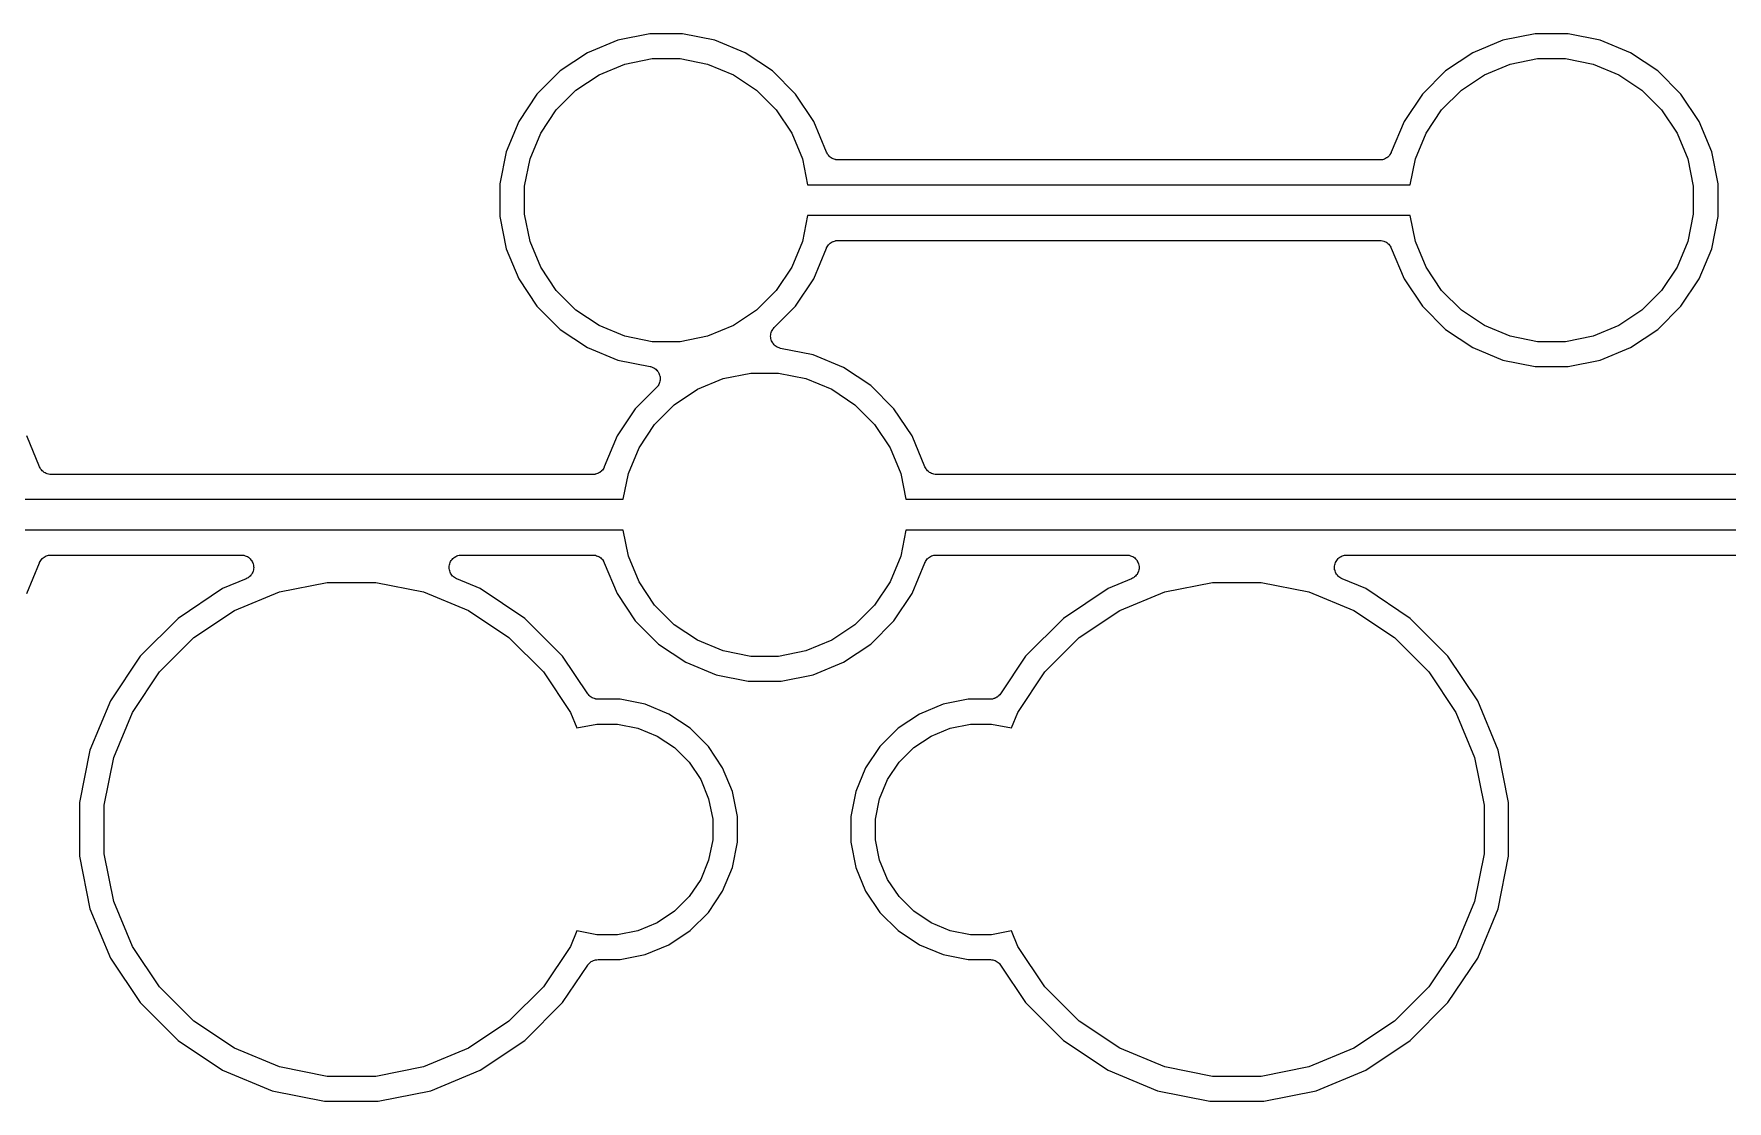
# Model space of a CAD drawing. Extents: x 0.9 to 12.6, y -6.4 to -2.3.
# Drawn here: x 9.649 to 10.187, y -5.899 to -5.56 of the extents above; entities that cross this region are included whole.
import ezdxf

# ---------------------------------------------------------------- set-up
doc = ezdxf.new("R2010")
doc.units = 0
doc.header["$MEASUREMENT"] = 0
doc.layers.add('BLACK', color=7, linetype='CONTINUOUS')

msp = doc.modelspace()

# ---------------------------------------------------------------- linework, layer by layer
at = {"layer": 'BLACK', "linetype": 'CONTINUOUS'}
for p, q in [((9.83458, -5.56166), (9.82495, -5.56564)), ((9.84479, -5.55963), (9.83458, -5.56166)), ((9.85521, -5.55963), (9.84479, -5.55963)), ((9.86542, -5.56166), (9.85521, -5.55963)), ((9.87505, -5.56564), (9.86542, -5.56166)), ((10.1158, -5.56166), (10.1062, -5.56564)), ((10.126, -5.55963), (10.1158, -5.56166)), ((10.1365, -5.55963), (10.126, -5.55963)), ((10.1467, -5.56166), (10.1365, -5.55963)), ((10.1563, -5.56564), (10.1467, -5.56166)), ((9.82495, -5.56564), (9.81629, -5.57143)), ((9.88371, -5.57143), (9.87505, -5.56564)), ((10.1062, -5.56564), (10.0975, -5.57143)), ((10.165, -5.57143), (10.1563, -5.56564)), ((9.81629, -5.57143), (9.80893, -5.57879)), ((9.82868, -5.57262), (9.83687, -5.56923)), ((9.83687, -5.56923), (9.84557, -5.5675)), ((9.84557, -5.5675), (9.85443, -5.5675)), ((9.85443, -5.5675), (9.86313, -5.56923)), ((9.86313, -5.56923), (9.87132, -5.57262)), ((9.89107, -5.57879), (9.88371, -5.57143)), ((10.0975, -5.57143), (10.0902, -5.57879)), ((10.1099, -5.57262), (10.1181, -5.56923)), ((10.1181, -5.56923), (10.1268, -5.5675)), ((10.1268, -5.5675), (10.1357, -5.5675)), ((10.1357, -5.5675), (10.1444, -5.56923)), ((10.1444, -5.56923), (10.1526, -5.57262)), ((10.1723, -5.57879), (10.165, -5.57143)), ((9.81505, -5.58381), (9.82131, -5.57755)), ((9.82131, -5.57755), (9.82868, -5.57262)), ((9.87132, -5.57262), (9.87869, -5.57755)), ((9.87869, -5.57755), (9.88495, -5.58381)), ((10.0963, -5.58381), (10.1026, -5.57755)), ((10.1026, -5.57755), (10.1099, -5.57262)), ((10.1526, -5.57262), (10.1599, -5.57755)), ((10.1599, -5.57755), (10.1662, -5.58381)), ((9.80893, -5.57879), (9.80314, -5.58745)), ((9.89686, -5.58745), (9.89107, -5.57879)), ((10.0902, -5.57879), (10.0844, -5.58745)), ((10.1781, -5.58745), (10.1723, -5.57879)), ((9.80314, -5.58745), (9.79916, -5.59708)), ((9.81012, -5.59118), (9.81505, -5.58381)), ((9.88495, -5.58381), (9.88988, -5.59118)), ((9.90092, -5.59727), (9.89686, -5.58745)), ((10.0844, -5.58745), (10.0803, -5.59727)), ((10.0914, -5.59118), (10.0963, -5.58381)), ((10.1662, -5.58381), (10.1711, -5.59118)), ((10.1821, -5.59708), (10.1781, -5.58745)), ((9.80673, -5.59937), (9.81012, -5.59118)), ((9.88988, -5.59118), (9.89327, -5.59937)), ((10.088, -5.59937), (10.0914, -5.59118)), ((10.1711, -5.59118), (10.1745, -5.59937)), ((9.79916, -5.59708), (9.79713, -5.60729)), ((9.9011, -5.5976), (9.90092, -5.59727)), ((9.90127, -5.59792), (9.9011, -5.5976)), ((9.90128, -5.59794), (9.90127, -5.59792)), ((9.90129, -5.59795), (9.90128, -5.59794)), ((9.90152, -5.59824), (9.90129, -5.59795)), ((9.90175, -5.59852), (9.90152, -5.59824)), ((9.90176, -5.59853), (9.90175, -5.59852)), ((9.90177, -5.59855), (9.90176, -5.59853)), ((9.90206, -5.59878), (9.90177, -5.59855)), ((9.90234, -5.59902), (9.90206, -5.59878)), ((9.90235, -5.59902), (9.90234, -5.59902)), ((9.90237, -5.59904), (9.90235, -5.59902)), ((9.90269, -5.59921), (9.90237, -5.59904)), ((9.90301, -5.59939), (9.90269, -5.59921)), ((10.0785, -5.59923), (10.0782, -5.59941)), ((10.0788, -5.59907), (10.0785, -5.59923)), ((10.0789, -5.59905), (10.0788, -5.59907)), ((10.0792, -5.59882), (10.0789, -5.59905)), ((10.0789, -5.59905), (10.0789, -5.59905)), ((10.0794, -5.59859), (10.0792, -5.59882)), ((10.0795, -5.59856), (10.0794, -5.59857)), ((10.0794, -5.59857), (10.0794, -5.59859)), ((10.0797, -5.59828), (10.0795, -5.59856)), ((10.0799, -5.598), (10.0797, -5.59828)), ((10.08, -5.59797), (10.0799, -5.59798)), ((10.0799, -5.59798), (10.0799, -5.598)), ((10.0801, -5.59765), (10.08, -5.59797)), ((10.0803, -5.59732), (10.0801, -5.59765)), ((10.0803, -5.59727), (10.0803, -5.59729)), ((10.0803, -5.59729), (10.0803, -5.59729)), ((10.0803, -5.59729), (10.0803, -5.59729)), ((10.0803, -5.59729), (10.0803, -5.59732)), ((10.1841, -5.60729), (10.1821, -5.59708)), ((9.805, -5.60807), (9.80673, -5.59937)), ((9.89327, -5.59937), (9.8949, -5.60758)), ((9.90303, -5.59939), (9.90301, -5.59939)), ((9.90304, -5.5994), (9.90303, -5.59939)), ((9.90339, -5.59951), (9.90304, -5.5994)), ((9.90374, -5.59962), (9.90339, -5.59951)), ((9.90376, -5.59962), (9.90374, -5.59962)), ((9.90378, -5.59963), (9.90376, -5.59962)), ((9.90414, -5.59966), (9.90378, -5.59963)), ((9.90451, -5.5997), (9.90414, -5.59966)), ((9.90454, -5.5997), (9.90451, -5.5997)), ((9.90456, -5.5997), (9.90454, -5.5997)), ((9.90454, -5.5997), (9.90454, -5.5997)), ((9.90454, -5.5997), (9.90454, -5.5997)), ((10.0767, -5.5997), (9.90456, -5.5997)), ((10.0771, -5.59967), (10.0767, -5.5997)), ((10.0774, -5.59964), (10.0771, -5.59967)), ((10.0775, -5.59963), (10.0774, -5.59963)), ((10.0774, -5.59963), (10.0774, -5.59964)), ((10.0778, -5.59952), (10.0775, -5.59963)), ((10.0782, -5.59942), (10.0778, -5.59952)), ((10.0782, -5.59941), (10.0782, -5.59941)), ((10.0782, -5.59941), (10.0782, -5.59942)), ((10.0863, -5.60758), (10.088, -5.59937)), ((10.1745, -5.59937), (10.1762, -5.60807)), ((9.79713, -5.60729), (9.79713, -5.61771)), ((9.805, -5.61693), (9.805, -5.60807)), ((9.8949, -5.60758), (10.0863, -5.60758)), ((10.1762, -5.60807), (10.1762, -5.61693)), ((10.1841, -5.61771), (10.1841, -5.60729)), ((9.79713, -5.61771), (9.79916, -5.62792)), ((9.80673, -5.62563), (9.805, -5.61693)), ((9.8949, -5.61742), (9.89327, -5.62563)), ((10.0863, -5.61742), (9.8949, -5.61742)), ((10.088, -5.62563), (10.0863, -5.61742)), ((10.1762, -5.61693), (10.1745, -5.62563)), ((10.1821, -5.62792), (10.1841, -5.61771)), ((9.81012, -5.63382), (9.80673, -5.62563)), ((9.89327, -5.62563), (9.88988, -5.63382)), ((9.90181, -5.62641), (9.9021, -5.62618)), ((9.9021, -5.62618), (9.90238, -5.62595)), ((9.90238, -5.62595), (9.9024, -5.62594)), ((9.9024, -5.62594), (9.90241, -5.62593)), ((9.90241, -5.62593), (9.90274, -5.62576)), ((9.90274, -5.62576), (9.90306, -5.62559)), ((9.90306, -5.62559), (9.90308, -5.62559)), ((9.90308, -5.62559), (9.90309, -5.62558)), ((9.90309, -5.62558), (9.90344, -5.62548)), ((9.90344, -5.62548), (9.9038, -5.62537)), ((9.9038, -5.62537), (9.90381, -5.62537)), ((9.90381, -5.62537), (9.90383, -5.62536)), ((9.90383, -5.62536), (9.90419, -5.62533)), ((9.90419, -5.62533), (9.90456, -5.6253)), ((9.90456, -5.6253), (10.0767, -5.6253)), ((10.0767, -5.6253), (10.0767, -5.6253)), ((10.0767, -5.6253), (10.0767, -5.6253)), ((10.0767, -5.6253), (10.0767, -5.6253)), ((10.0767, -5.6253), (10.0767, -5.6253)), ((10.0767, -5.6253), (10.0771, -5.62534)), ((10.0771, -5.62534), (10.0775, -5.62537)), ((10.0775, -5.62537), (10.0775, -5.62538)), ((10.0775, -5.62538), (10.0775, -5.62538)), ((10.0775, -5.62538), (10.0779, -5.62549)), ((10.0779, -5.62549), (10.0782, -5.6256)), ((10.0782, -5.6256), (10.0782, -5.62561)), ((10.0782, -5.62561), (10.0782, -5.62561)), ((10.0782, -5.62561), (10.0786, -5.62579)), ((10.0786, -5.62579), (10.0789, -5.62596)), ((10.0789, -5.62596), (10.0789, -5.62598)), ((10.0789, -5.62598), (10.0789, -5.62598)), ((10.0789, -5.62598), (10.0792, -5.62622)), ((10.0792, -5.62622), (10.0795, -5.62645)), ((10.0914, -5.63382), (10.088, -5.62563)), ((10.1745, -5.62563), (10.1711, -5.63382)), ((9.79916, -5.62792), (9.80314, -5.63755)), ((9.89686, -5.63755), (9.90092, -5.62773)), ((9.90092, -5.62773), (9.90093, -5.62771)), ((9.90093, -5.62771), (9.90095, -5.62768)), ((9.90093, -5.62771), (9.90093, -5.62771)), ((9.90093, -5.62771), (9.90093, -5.62771)), ((9.90095, -5.62768), (9.90112, -5.62735)), ((9.90112, -5.62735), (9.9013, -5.62703)), ((9.9013, -5.62703), (9.90131, -5.62702)), ((9.90131, -5.62702), (9.90132, -5.627)), ((9.90132, -5.627), (9.90156, -5.62672)), ((9.90156, -5.62672), (9.90179, -5.62644)), ((9.90179, -5.62644), (9.9018, -5.62643)), ((9.9018, -5.62643), (9.90181, -5.62641)), ((10.0795, -5.62645), (10.0795, -5.62647)), ((10.0795, -5.62647), (10.0795, -5.62648)), ((10.0795, -5.62648), (10.0797, -5.62676)), ((10.0797, -5.62676), (10.08, -5.62705)), ((10.08, -5.62705), (10.08, -5.62706)), ((10.08, -5.62706), (10.08, -5.62708)), ((10.08, -5.62708), (10.0802, -5.6274)), ((10.0802, -5.6274), (10.0803, -5.62773)), ((10.0803, -5.62773), (10.0844, -5.63755)), ((10.1781, -5.63755), (10.1821, -5.62792)), ((9.81505, -5.64119), (9.81012, -5.63382)), ((9.88988, -5.63382), (9.88495, -5.64119)), ((10.0963, -5.64119), (10.0914, -5.63382)), ((10.1711, -5.63382), (10.1662, -5.64119)), ((9.80314, -5.63755), (9.80893, -5.64621)), ((9.82131, -5.64745), (9.81505, -5.64119)), ((9.88495, -5.64119), (9.87869, -5.64745)), ((9.89107, -5.64621), (9.89686, -5.63755)), ((10.0844, -5.63755), (10.0902, -5.64621)), ((10.1026, -5.64745), (10.0963, -5.64119)), ((10.1662, -5.64119), (10.1599, -5.64745)), ((10.1723, -5.64621), (10.1781, -5.63755)), ((9.80893, -5.64621), (9.81629, -5.65357)), ((9.82868, -5.65238), (9.82131, -5.64745)), ((9.87869, -5.64745), (9.87132, -5.65238)), ((9.88432, -5.65296), (9.89107, -5.64621)), ((10.0902, -5.64621), (10.0975, -5.65357)), ((10.1099, -5.65238), (10.1026, -5.64745)), ((10.1599, -5.64745), (10.1526, -5.65238)), ((10.165, -5.65357), (10.1723, -5.64621)), ((9.83687, -5.65577), (9.82868, -5.65238)), ((9.87132, -5.65238), (9.86313, -5.65577)), ((9.88408, -5.65325), (9.88432, -5.65296)), ((10.1181, -5.65577), (10.1099, -5.65238)), ((10.1526, -5.65238), (10.1444, -5.65577)), ((9.81629, -5.65357), (9.82495, -5.65936)), ((9.84557, -5.6575), (9.83687, -5.65577)), ((9.85443, -5.6575), (9.84557, -5.6575)), ((9.86313, -5.65577), (9.85443, -5.6575)), ((9.88317, -5.65571), (9.88321, -5.65533)), ((9.88317, -5.65572), (9.88317, -5.65571)), ((9.88317, -5.65573), (9.88317, -5.65572)), ((9.8832, -5.6561), (9.88317, -5.65573)), ((9.88323, -5.65647), (9.8832, -5.6561)), ((9.88321, -5.65533), (9.88324, -5.65496)), ((9.88324, -5.65648), (9.88323, -5.65647)), ((9.88324, -5.65496), (9.88325, -5.65495)), ((9.88324, -5.65649), (9.88324, -5.65648)), ((9.88335, -5.65685), (9.88324, -5.65649)), ((9.88325, -5.65495), (9.88336, -5.65458)), ((9.88325, -5.65495), (9.88325, -5.65495)), ((9.88345, -5.65721), (9.88335, -5.65685)), ((9.88336, -5.65458), (9.88347, -5.65423)), ((9.88346, -5.65722), (9.88345, -5.65721)), ((9.88346, -5.65723), (9.88346, -5.65722)), ((9.88363, -5.65756), (9.88346, -5.65723)), ((9.88347, -5.65421), (9.88365, -5.65388)), ((9.88347, -5.65422), (9.88347, -5.65421)), ((9.88347, -5.65423), (9.88347, -5.65422)), ((9.88381, -5.65789), (9.88363, -5.65756)), ((9.88365, -5.65388), (9.88383, -5.65355)), ((9.88381, -5.6579), (9.88381, -5.65789)), ((9.88382, -5.65791), (9.88381, -5.6579)), ((9.88406, -5.6582), (9.88382, -5.65791)), ((9.88383, -5.65355), (9.88384, -5.65354)), ((9.88384, -5.65354), (9.88408, -5.65325)), ((9.88384, -5.65354), (9.88384, -5.65354)), ((9.88429, -5.65849), (9.88406, -5.6582)), ((9.88429, -5.6585), (9.88429, -5.65849)), ((10.0975, -5.65357), (10.1062, -5.65936)), ((10.1268, -5.6575), (10.1181, -5.65577)), ((10.1357, -5.6575), (10.1268, -5.6575)), ((10.1444, -5.65577), (10.1357, -5.6575)), ((10.1563, -5.65936), (10.165, -5.65357)), ((9.82495, -5.65936), (9.83458, -5.66334)), ((9.83458, -5.66334), (9.84492, -5.6654)), ((9.8843, -5.6585), (9.88429, -5.6585)), ((9.88459, -5.65875), (9.8843, -5.6585)), ((9.88488, -5.65899), (9.88459, -5.65875)), ((9.88489, -5.659), (9.88488, -5.65899)), ((9.88488, -5.65899), (9.88488, -5.65899)), ((9.88522, -5.65918), (9.88489, -5.659)), ((9.88555, -5.65936), (9.88522, -5.65918)), ((9.88556, -5.65936), (9.88555, -5.65936)), ((9.88592, -5.65948), (9.88556, -5.65936)), ((9.88556, -5.65936), (9.88556, -5.65936)), ((9.88628, -5.65959), (9.88592, -5.65948)), ((9.8863, -5.65959), (9.88628, -5.65959)), ((9.88633, -5.6596), (9.8863, -5.65959)), ((9.8863, -5.65959), (9.8863, -5.65959)), ((9.8863, -5.65959), (9.8863, -5.65959)), ((9.89667, -5.66166), (9.88633, -5.6596)), ((9.9063, -5.66564), (9.89667, -5.66166)), ((10.1062, -5.65936), (10.1158, -5.66334)), ((10.1158, -5.66334), (10.126, -5.66537)), ((10.1365, -5.66537), (10.1467, -5.66334)), ((10.1467, -5.66334), (10.1563, -5.65936)), ((9.84492, -5.6654), (9.84495, -5.66541)), ((9.84495, -5.66541), (9.84495, -5.66541)), ((9.84495, -5.66541), (9.84495, -5.66541)), ((9.84495, -5.66541), (9.84497, -5.66541)), ((9.84497, -5.66541), (9.84533, -5.66552)), ((9.84533, -5.66552), (9.84569, -5.66564)), ((9.84569, -5.66564), (9.84569, -5.66564)), ((9.84569, -5.66564), (9.8457, -5.66564)), ((9.8457, -5.66564), (9.84603, -5.66582)), ((9.84603, -5.66582), (9.84636, -5.666)), ((9.84636, -5.666), (9.84637, -5.66601)), ((9.84637, -5.66601), (9.84637, -5.66601)), ((9.84637, -5.66601), (9.84666, -5.66625)), ((9.84666, -5.66625), (9.84695, -5.6665)), ((9.84695, -5.6665), (9.84696, -5.6665)), ((9.84696, -5.6665), (9.84696, -5.66651)), ((9.84696, -5.66651), (9.84719, -5.6668)), ((9.84719, -5.6668), (9.84743, -5.66709)), ((9.84743, -5.66709), (9.84744, -5.6671)), ((9.84744, -5.6671), (9.84744, -5.66711)), ((9.84744, -5.66711), (9.84762, -5.66744)), ((9.84762, -5.66744), (9.84779, -5.66777)), ((9.84779, -5.66777), (9.84779, -5.66778)), ((9.84779, -5.66778), (9.8478, -5.66779)), ((9.8478, -5.66779), (9.8479, -5.66815)), ((9.8479, -5.66815), (9.84801, -5.66851)), ((9.84801, -5.66851), (9.84801, -5.66852)), ((9.84801, -5.66852), (9.84802, -5.66853)), ((9.84802, -5.66853), (9.84805, -5.6689)), ((9.84805, -5.6689), (9.84808, -5.66927)), ((9.85993, -5.67262), (9.86812, -5.66923)), ((9.86812, -5.66923), (9.87682, -5.6675)), ((9.87682, -5.6675), (9.88568, -5.6675)), ((9.88568, -5.6675), (9.89438, -5.66923)), ((9.89438, -5.66923), (9.90257, -5.67262)), ((9.91496, -5.67143), (9.9063, -5.66564)), ((10.126, -5.66537), (10.1365, -5.66537)), ((9.84693, -5.67204), (9.84018, -5.67879)), ((9.84717, -5.67175), (9.84693, -5.67204)), ((9.84741, -5.67146), (9.84717, -5.67175)), ((9.84742, -5.67145), (9.84741, -5.67146)), ((9.84741, -5.67146), (9.84741, -5.67146)), ((9.8476, -5.67112), (9.84742, -5.67145)), ((9.84778, -5.67079), (9.8476, -5.67112)), ((9.84789, -5.67042), (9.84778, -5.67077)), ((9.84778, -5.67077), (9.84778, -5.67078)), ((9.84778, -5.67078), (9.84778, -5.67079)), ((9.848, -5.67005), (9.84789, -5.67042)), ((9.84801, -5.67004), (9.848, -5.67005)), ((9.848, -5.67005), (9.848, -5.67005)), ((9.84804, -5.66967), (9.84801, -5.67004)), ((9.84808, -5.66929), (9.84804, -5.66967)), ((9.84808, -5.66927), (9.84808, -5.66928)), ((9.84808, -5.66928), (9.84808, -5.66929)), ((9.85256, -5.67755), (9.85993, -5.67262)), ((9.90257, -5.67262), (9.90994, -5.67755)), ((9.92232, -5.67879), (9.91496, -5.67143)), ((9.84018, -5.67879), (9.83439, -5.68745)), ((9.8463, -5.68381), (9.85256, -5.67755)), ((9.90994, -5.67755), (9.9162, -5.68381)), ((9.92811, -5.68745), (9.92232, -5.67879)), ((9.84137, -5.69118), (9.8463, -5.68381)), ((9.9162, -5.68381), (9.92113, -5.69118)), ((9.65092, -5.69727), (9.64686, -5.68745)), ((9.83439, -5.68745), (9.83033, -5.69727)), ((9.93217, -5.69727), (9.92811, -5.68745)), ((9.83798, -5.69937), (9.84137, -5.69118)), ((9.92113, -5.69118), (9.92452, -5.69937)), ((9.6511, -5.6976), (9.65092, -5.69727)), ((9.65127, -5.69792), (9.6511, -5.6976)), ((9.65128, -5.69794), (9.65127, -5.69792)), ((9.65129, -5.69795), (9.65128, -5.69794)), ((9.65152, -5.69824), (9.65129, -5.69795)), ((9.65175, -5.69852), (9.65152, -5.69824)), ((9.65176, -5.69853), (9.65175, -5.69852)), ((9.65177, -5.69855), (9.65176, -5.69853)), ((9.65206, -5.69878), (9.65177, -5.69855)), ((9.65234, -5.69902), (9.65206, -5.69878)), ((9.65235, -5.69902), (9.65234, -5.69902)), ((9.65237, -5.69904), (9.65235, -5.69902)), ((9.65269, -5.69921), (9.65237, -5.69904)), ((9.65301, -5.69939), (9.65269, -5.69921)), ((9.65303, -5.69939), (9.65301, -5.69939)), ((9.65304, -5.6994), (9.65303, -5.69939)), ((9.65339, -5.69951), (9.65304, -5.6994)), ((9.65374, -5.69962), (9.65339, -5.69951)), ((9.65376, -5.69962), (9.65374, -5.69962)), ((9.65378, -5.69963), (9.65376, -5.69962)), ((9.65414, -5.69966), (9.65378, -5.69963)), ((9.65451, -5.6997), (9.65414, -5.69966)), ((9.65454, -5.6997), (9.65451, -5.6997)), ((9.65456, -5.6997), (9.65454, -5.6997)), ((9.65454, -5.6997), (9.65454, -5.6997)), ((9.65454, -5.6997), (9.65454, -5.6997)), ((9.82669, -5.6997), (9.65456, -5.6997)), ((9.82706, -5.69967), (9.82669, -5.6997)), ((9.82742, -5.69964), (9.82706, -5.69967)), ((9.82744, -5.69963), (9.82742, -5.69964)), ((9.82745, -5.69963), (9.82744, -5.69963)), ((9.82781, -5.69952), (9.82745, -5.69963)), ((9.82816, -5.69942), (9.82781, -5.69952)), ((9.82817, -5.69941), (9.82816, -5.69942)), ((9.82819, -5.69941), (9.82817, -5.69941)), ((9.82851, -5.69923), (9.82819, -5.69941)), ((9.82884, -5.69907), (9.82851, -5.69923)), ((9.82885, -5.69905), (9.82884, -5.69907)), ((9.82887, -5.69905), (9.82885, -5.69905)), ((9.82915, -5.69882), (9.82887, -5.69905)), ((9.82944, -5.69859), (9.82915, -5.69882)), ((9.82945, -5.69857), (9.82944, -5.69859)), ((9.82946, -5.69856), (9.82945, -5.69857)), ((9.8297, -5.69828), (9.82946, -5.69856)), ((9.82993, -5.698), (9.8297, -5.69828)), ((9.82994, -5.69798), (9.82993, -5.698)), ((9.82995, -5.69797), (9.82994, -5.69798)), ((9.83013, -5.69765), (9.82995, -5.69797)), ((9.8303, -5.69732), (9.83013, -5.69765)), ((9.83032, -5.69729), (9.8303, -5.69732)), ((9.83033, -5.69727), (9.83032, -5.69729)), ((9.83032, -5.69729), (9.83032, -5.69729)), ((9.83032, -5.69729), (9.83032, -5.69729)), ((9.83635, -5.70758), (9.83798, -5.69937)), ((9.92452, -5.69937), (9.92615, -5.70758)), ((9.93235, -5.6976), (9.93217, -5.69727)), ((9.93252, -5.69792), (9.93235, -5.6976)), ((9.93253, -5.69794), (9.93252, -5.69792)), ((9.93254, -5.69795), (9.93253, -5.69794)), ((9.93277, -5.69824), (9.93254, -5.69795)), ((9.933, -5.69852), (9.93277, -5.69824)), ((9.93301, -5.69853), (9.933, -5.69852)), ((9.93302, -5.69855), (9.93301, -5.69853)), ((9.93331, -5.69878), (9.93302, -5.69855)), ((9.93359, -5.69902), (9.93331, -5.69878)), ((9.9336, -5.69902), (9.93359, -5.69902)), ((9.93362, -5.69904), (9.9336, -5.69902)), ((9.93394, -5.69921), (9.93362, -5.69904)), ((9.93426, -5.69939), (9.93394, -5.69921)), ((9.93428, -5.69939), (9.93426, -5.69939)), ((9.93429, -5.6994), (9.93428, -5.69939)), ((9.93464, -5.69951), (9.93429, -5.6994)), ((9.93499, -5.69962), (9.93464, -5.69951)), ((9.93501, -5.69962), (9.93499, -5.69962)), ((9.93503, -5.69963), (9.93501, -5.69962)), ((9.93539, -5.69966), (9.93503, -5.69963)), ((9.93576, -5.6997), (9.93539, -5.69966)), ((9.93579, -5.6997), (9.93576, -5.6997)), ((9.93581, -5.6997), (9.93579, -5.6997)), ((9.93579, -5.6997), (9.93579, -5.6997)), ((9.93579, -5.6997), (9.93579, -5.6997)), ((10.2954, -5.6997), (9.93581, -5.6997)), ((9.6449, -5.70758), (9.83635, -5.70758)), ((9.92615, -5.70758), (10.3051, -5.70758)), ((9.83635, -5.71742), (9.6449, -5.71742)), ((9.83798, -5.72563), (9.83635, -5.71742)), ((9.92615, -5.71742), (9.92452, -5.72563)), ((10.3051, -5.71742), (9.92615, -5.71742)), ((9.64686, -5.73755), (9.65092, -5.72773)), ((9.65092, -5.72773), (9.65093, -5.72771)), ((9.65093, -5.72771), (9.65095, -5.72768)), ((9.65093, -5.72771), (9.65093, -5.72771)), ((9.65093, -5.72771), (9.65093, -5.72771)), ((9.65095, -5.72768), (9.65112, -5.72735)), ((9.65112, -5.72735), (9.6513, -5.72703)), ((9.6513, -5.72703), (9.65131, -5.72702)), ((9.65131, -5.72702), (9.65132, -5.727)), ((9.65132, -5.727), (9.65156, -5.72672)), ((9.65156, -5.72672), (9.65179, -5.72644)), ((9.65179, -5.72644), (9.6518, -5.72643)), ((9.6518, -5.72643), (9.65181, -5.72641)), ((9.65181, -5.72641), (9.6521, -5.72618)), ((9.6521, -5.72618), (9.65238, -5.72595)), ((9.65238, -5.72595), (9.6524, -5.72595)), ((9.6524, -5.72595), (9.65241, -5.72593)), ((9.65241, -5.72593), (9.65274, -5.72576)), ((9.65274, -5.72576), (9.65306, -5.72559)), ((9.65306, -5.72559), (9.65308, -5.72559)), ((9.65308, -5.72559), (9.65309, -5.72558)), ((9.65309, -5.72558), (9.65344, -5.72548)), ((9.65344, -5.72548), (9.6538, -5.72537)), ((9.6538, -5.72537), (9.65381, -5.72537)), ((9.65381, -5.72537), (9.65383, -5.72536)), ((9.65383, -5.72536), (9.65419, -5.72533)), ((9.65419, -5.72533), (9.65456, -5.7253)), ((9.65456, -5.7253), (9.71503, -5.7253)), ((9.71503, -5.7253), (9.71508, -5.7253)), ((9.71508, -5.7253), (9.71508, -5.7253)), ((9.71508, -5.7253), (9.71508, -5.7253)), ((9.71508, -5.7253), (9.71509, -5.7253)), ((9.71509, -5.7253), (9.71546, -5.72534)), ((9.71546, -5.72534), (9.71584, -5.72538)), ((9.71584, -5.72538), (9.71585, -5.72538)), ((9.71585, -5.72538), (9.71585, -5.72538)), ((9.71585, -5.72538), (9.71622, -5.7255)), ((9.71622, -5.7255), (9.71658, -5.72561)), ((9.71658, -5.72561), (9.71658, -5.72561)), ((9.71658, -5.72561), (9.71658, -5.72561)), ((9.71658, -5.72561), (9.71693, -5.7258)), ((9.71693, -5.7258), (9.71725, -5.72598)), ((9.71725, -5.72598), (9.71725, -5.72598)), ((9.71725, -5.72598), (9.71726, -5.72598)), ((9.71726, -5.72598), (9.71755, -5.72623)), ((9.71755, -5.72623), (9.71784, -5.72647)), ((9.71784, -5.72647), (9.71784, -5.72648)), ((9.71784, -5.72648), (9.71784, -5.72648)), ((9.71784, -5.72648), (9.71808, -5.72677)), ((9.71808, -5.72677), (9.71832, -5.72707)), ((9.71832, -5.72707), (9.71832, -5.72707)), ((9.71832, -5.72707), (9.71833, -5.72708)), ((9.71833, -5.72708), (9.7185, -5.7274)), ((9.7185, -5.7274), (9.71868, -5.72775)), ((9.71868, -5.72775), (9.71868, -5.72775)), ((9.71868, -5.72775), (9.71868, -5.72776)), ((9.71868, -5.72776), (9.71879, -5.72812)), ((9.71879, -5.72812), (9.7189, -5.72849)), ((9.78111, -5.72843), (9.78123, -5.72807)), ((9.78123, -5.72807), (9.78134, -5.72771)), ((9.78134, -5.7277), (9.78152, -5.72736)), ((9.78134, -5.72771), (9.78134, -5.7277)), ((9.78134, -5.7277), (9.78134, -5.7277)), ((9.78152, -5.72736), (9.7817, -5.72703)), ((9.7817, -5.72703), (9.78171, -5.72703)), ((9.78171, -5.72703), (9.78195, -5.72673)), ((9.78171, -5.72703), (9.78171, -5.72703)), ((9.78195, -5.72673), (9.78219, -5.72644)), ((9.78219, -5.72644), (9.7822, -5.72644)), ((9.7822, -5.72643), (9.78249, -5.72619)), ((9.7822, -5.72644), (9.7822, -5.72643)), ((9.78249, -5.72619), (9.78279, -5.72595)), ((9.78279, -5.72595), (9.78279, -5.72595)), ((9.78279, -5.72595), (9.7828, -5.72595)), ((9.7828, -5.72595), (9.78312, -5.72578)), ((9.78312, -5.72578), (9.78347, -5.72559)), ((9.78347, -5.72559), (9.78383, -5.72548)), ((9.78347, -5.72559), (9.78347, -5.72559)), ((9.78347, -5.72559), (9.78347, -5.72559)), ((9.78383, -5.72548), (9.7842, -5.72537)), ((9.7842, -5.72537), (9.78421, -5.72537)), ((9.78421, -5.72537), (9.78458, -5.72533)), ((9.78421, -5.72537), (9.78421, -5.72537)), ((9.78458, -5.72533), (9.78497, -5.7253)), ((9.78497, -5.7253), (9.82669, -5.7253)), ((9.82669, -5.7253), (9.82671, -5.7253)), ((9.82671, -5.7253), (9.82671, -5.7253)), ((9.82671, -5.7253), (9.82671, -5.7253)), ((9.82671, -5.7253), (9.82674, -5.7253)), ((9.82674, -5.7253), (9.82711, -5.72534)), ((9.82711, -5.72534), (9.82747, -5.72537)), ((9.82747, -5.72537), (9.82749, -5.72538)), ((9.82749, -5.72538), (9.82751, -5.72538)), ((9.82751, -5.72538), (9.82786, -5.72549)), ((9.82786, -5.72549), (9.82821, -5.7256)), ((9.82821, -5.7256), (9.82822, -5.72561)), ((9.82822, -5.72561), (9.82824, -5.72561)), ((9.82824, -5.72561), (9.82856, -5.72579)), ((9.82856, -5.72579), (9.82888, -5.72596)), ((9.82888, -5.72596), (9.8289, -5.72598)), ((9.8289, -5.72598), (9.82891, -5.72598)), ((9.82891, -5.72598), (9.82919, -5.72622)), ((9.82919, -5.72622), (9.82948, -5.72645)), ((9.82948, -5.72645), (9.82949, -5.72647)), ((9.82949, -5.72647), (9.8295, -5.72648)), ((9.8295, -5.72648), (9.82973, -5.72676)), ((9.82973, -5.72676), (9.82996, -5.72705)), ((9.82996, -5.72705), (9.82997, -5.72706)), ((9.82997, -5.72706), (9.82998, -5.72708)), ((9.82998, -5.72708), (9.83015, -5.7274)), ((9.83015, -5.7274), (9.83033, -5.72773)), ((9.83033, -5.72773), (9.83439, -5.73755)), ((9.84137, -5.73382), (9.83798, -5.72563)), ((9.92452, -5.72563), (9.92113, -5.73382)), ((9.92811, -5.73755), (9.93217, -5.72773)), ((9.93217, -5.72773), (9.93218, -5.72771)), ((9.93218, -5.72771), (9.9322, -5.72768)), ((9.93218, -5.72771), (9.93218, -5.72771)), ((9.93218, -5.72771), (9.93218, -5.72771)), ((9.9322, -5.72768), (9.93237, -5.72735)), ((9.93237, -5.72735), (9.93255, -5.72703)), ((9.93255, -5.72703), (9.93256, -5.72702)), ((9.93256, -5.72702), (9.93257, -5.727)), ((9.93257, -5.727), (9.93281, -5.72672)), ((9.93281, -5.72672), (9.93304, -5.72644)), ((9.93304, -5.72644), (9.93305, -5.72643)), ((9.93305, -5.72643), (9.93306, -5.72641)), ((9.93306, -5.72641), (9.93335, -5.72618)), ((9.93335, -5.72618), (9.93363, -5.72595)), ((9.93363, -5.72595), (9.93365, -5.72595)), ((9.93365, -5.72595), (9.93366, -5.72593)), ((9.93366, -5.72593), (9.93399, -5.72576)), ((9.93399, -5.72576), (9.93431, -5.72559)), ((9.93431, -5.72559), (9.93433, -5.72559)), ((9.93433, -5.72559), (9.93434, -5.72558)), ((9.93434, -5.72558), (9.93469, -5.72548)), ((9.93469, -5.72548), (9.93505, -5.72537)), ((9.93505, -5.72537), (9.93506, -5.72537)), ((9.93506, -5.72537), (9.93508, -5.72536)), ((9.93508, -5.72536), (9.93544, -5.72533)), ((9.93544, -5.72533), (9.93581, -5.7253)), ((9.93581, -5.7253), (9.99628, -5.7253)), ((9.99628, -5.7253), (9.99633, -5.7253)), ((9.99633, -5.7253), (9.99633, -5.7253)), ((9.99633, -5.7253), (9.99633, -5.7253)), ((9.99633, -5.7253), (9.99634, -5.7253)), ((9.99634, -5.7253), (9.99671, -5.72534)), ((9.99671, -5.72534), (9.99709, -5.72538)), ((9.99709, -5.72538), (9.9971, -5.72538)), ((9.9971, -5.72538), (9.9971, -5.72538)), ((9.9971, -5.72538), (9.99747, -5.7255)), ((9.99747, -5.7255), (9.99783, -5.72561)), ((9.99783, -5.72561), (9.99783, -5.72561)), ((9.99783, -5.72561), (9.99783, -5.72561)), ((9.99783, -5.72561), (9.99818, -5.7258)), ((9.99818, -5.7258), (9.9985, -5.72598)), ((9.9985, -5.72598), (9.9985, -5.72598)), ((9.9985, -5.72598), (9.99851, -5.72598)), ((9.99851, -5.72598), (9.9988, -5.72623)), ((9.9988, -5.72623), (9.99909, -5.72647)), ((9.99909, -5.72647), (9.99909, -5.72648)), ((9.99909, -5.72648), (9.99909, -5.72648)), ((9.99909, -5.72648), (9.99933, -5.72677)), ((9.99933, -5.72677), (9.99957, -5.72707)), ((9.99957, -5.72707), (9.99957, -5.72707)), ((9.99957, -5.72707), (9.99958, -5.72708)), ((9.99958, -5.72708), (9.99975, -5.7274)), ((9.99975, -5.7274), (9.99993, -5.72775)), ((9.99993, -5.72775), (9.99993, -5.72775)), ((9.99993, -5.72775), (9.99993, -5.72776)), ((9.99993, -5.72776), (10, -5.72812)), ((10, -5.72812), (10.0001, -5.72849)), ((10.0624, -5.72843), (10.0625, -5.72807)), ((10.0625, -5.72807), (10.0626, -5.72771)), ((10.0626, -5.7277), (10.0628, -5.72736)), ((10.0626, -5.72771), (10.0626, -5.7277)), ((10.0626, -5.7277), (10.0626, -5.7277)), ((10.0628, -5.72736), (10.063, -5.72703)), ((10.063, -5.72703), (10.0632, -5.72673)), ((10.063, -5.72703), (10.063, -5.72703)), ((10.063, -5.72703), (10.063, -5.72703)), ((10.0632, -5.72673), (10.0634, -5.72644)), ((10.0634, -5.72643), (10.0637, -5.72619)), ((10.0634, -5.72644), (10.0634, -5.72643)), ((10.0634, -5.72644), (10.0634, -5.72644)), ((10.0637, -5.72619), (10.064, -5.72595)), ((10.064, -5.72595), (10.0644, -5.72578)), ((10.064, -5.72595), (10.064, -5.72595)), ((10.064, -5.72595), (10.064, -5.72595)), ((10.0644, -5.72578), (10.0647, -5.72559)), ((10.0647, -5.72559), (10.0651, -5.72548)), ((10.0647, -5.72559), (10.0647, -5.72559)), ((10.0647, -5.72559), (10.0647, -5.72559)), ((10.0651, -5.72548), (10.0655, -5.72537)), ((10.0655, -5.72537), (10.0658, -5.72533)), ((10.0655, -5.72537), (10.0655, -5.72537)), ((10.0655, -5.72537), (10.0655, -5.72537)), ((10.0658, -5.72533), (10.0662, -5.7253)), ((10.0662, -5.7253), (10.2954, -5.7253)), ((9.71653, -5.73287), (9.70909, -5.73596)), ((9.71654, -5.73287), (9.71653, -5.73287)), ((9.71653, -5.73287), (9.71653, -5.73287)), ((9.71687, -5.73269), (9.71654, -5.73287)), ((9.71721, -5.73251), (9.71687, -5.73269)), ((9.71722, -5.73251), (9.71721, -5.73251)), ((9.71721, -5.73251), (9.71721, -5.73251)), ((9.71752, -5.73226), (9.71722, -5.73251)), ((9.71781, -5.73203), (9.71752, -5.73226)), ((9.71806, -5.73172), (9.71781, -5.73202)), ((9.71781, -5.73202), (9.71781, -5.73202)), ((9.71781, -5.73202), (9.71781, -5.73203)), ((9.7183, -5.73143), (9.71806, -5.73172)), ((9.71847, -5.7311), (9.7183, -5.73143)), ((9.7183, -5.73143), (9.7183, -5.73143)), ((9.7183, -5.73143), (9.7183, -5.73143)), ((9.71866, -5.73076), (9.71847, -5.7311)), ((9.71877, -5.7304), (9.71866, -5.73075)), ((9.71866, -5.73075), (9.71866, -5.73075)), ((9.71866, -5.73075), (9.71866, -5.73076)), ((9.71889, -5.73002), (9.71877, -5.7304)), ((9.71893, -5.72965), (9.71889, -5.73002)), ((9.71889, -5.73002), (9.71889, -5.73002)), ((9.71889, -5.73002), (9.71889, -5.73002)), ((9.7189, -5.72849), (9.7189, -5.72849)), ((9.7189, -5.72849), (9.7189, -5.72849)), ((9.7189, -5.72849), (9.71894, -5.72889)), ((9.71897, -5.72926), (9.71893, -5.72965)), ((9.71894, -5.72889), (9.71897, -5.72925)), ((9.71897, -5.72925), (9.71897, -5.72926)), ((9.71897, -5.72926), (9.71897, -5.72926)), ((9.78103, -5.7292), (9.78107, -5.72883)), ((9.78107, -5.7296), (9.78103, -5.7292)), ((9.78103, -5.7292), (9.78103, -5.7292)), ((9.78103, -5.7292), (9.78103, -5.7292)), ((9.78107, -5.72883), (9.78111, -5.72844)), ((9.7811, -5.72996), (9.78107, -5.7296)), ((9.7811, -5.72997), (9.7811, -5.72996)), ((9.78121, -5.73034), (9.7811, -5.72997)), ((9.7811, -5.72997), (9.7811, -5.72997)), ((9.78111, -5.72844), (9.78111, -5.72843)), ((9.78111, -5.72844), (9.78111, -5.72844)), ((9.78132, -5.7307), (9.78121, -5.73034)), ((9.78132, -5.73071), (9.78132, -5.7307)), ((9.78132, -5.7307), (9.78132, -5.7307)), ((9.78149, -5.73104), (9.78132, -5.73071)), ((9.78167, -5.73138), (9.78149, -5.73104)), ((9.78167, -5.73139), (9.78167, -5.73138)), ((9.78191, -5.73168), (9.78167, -5.73139)), ((9.78167, -5.73139), (9.78167, -5.73139)), ((9.78215, -5.73198), (9.78191, -5.73168)), ((9.78216, -5.73199), (9.78215, -5.73198)), ((9.78215, -5.73198), (9.78215, -5.73198)), ((9.78244, -5.73222), (9.78216, -5.73199)), ((9.78274, -5.73248), (9.78244, -5.73222)), ((9.78307, -5.73266), (9.78274, -5.73248)), ((9.78274, -5.73248), (9.78274, -5.73248)), ((9.78274, -5.73248), (9.78274, -5.73248)), ((9.78341, -5.73285), (9.78307, -5.73266)), ((9.78342, -5.73285), (9.78341, -5.73285)), ((9.78346, -5.73287), (9.78342, -5.73285)), ((9.78342, -5.73285), (9.78342, -5.73285)), ((9.78342, -5.73285), (9.78342, -5.73285)), ((9.79091, -5.73596), (9.78346, -5.73287)), ((9.99778, -5.73287), (9.99034, -5.73596)), ((9.99779, -5.73287), (9.99778, -5.73287)), ((9.99778, -5.73287), (9.99778, -5.73287)), ((9.99812, -5.73269), (9.99779, -5.73287)), ((9.99846, -5.73251), (9.99812, -5.73269)), ((9.99847, -5.73251), (9.99846, -5.73251)), ((9.99846, -5.73251), (9.99846, -5.73251)), ((9.99877, -5.73226), (9.99847, -5.73251)), ((9.99906, -5.73203), (9.99877, -5.73226)), ((9.99931, -5.73172), (9.99906, -5.73202)), ((9.99906, -5.73202), (9.99906, -5.73202)), ((9.99906, -5.73202), (9.99906, -5.73203)), ((9.99955, -5.73143), (9.99931, -5.73172)), ((9.99972, -5.7311), (9.99955, -5.73143)), ((9.99955, -5.73143), (9.99955, -5.73143)), ((9.99955, -5.73143), (9.99955, -5.73143)), ((9.99991, -5.73076), (9.99972, -5.7311)), ((10, -5.7304), (9.99991, -5.73075)), ((9.99991, -5.73075), (9.99991, -5.73075)), ((9.99991, -5.73075), (9.99991, -5.73076)), ((10.0001, -5.73002), (10, -5.7304)), ((10.0001, -5.72849), (10.0001, -5.72849)), ((10.0001, -5.72849), (10.0001, -5.72849)), ((10.0001, -5.72849), (10.0002, -5.72889)), ((10.0002, -5.72965), (10.0001, -5.73002)), ((10.0001, -5.73002), (10.0001, -5.73002)), ((10.0001, -5.73002), (10.0001, -5.73002)), ((10.0002, -5.72889), (10.0002, -5.72925)), ((10.0002, -5.72925), (10.0002, -5.72926)), ((10.0002, -5.72926), (10.0002, -5.72926)), ((10.0002, -5.72926), (10.0002, -5.72965)), ((10.0623, -5.72883), (10.0624, -5.72844)), ((10.0623, -5.7292), (10.0623, -5.72883)), ((10.0623, -5.7296), (10.0623, -5.7292)), ((10.0623, -5.7292), (10.0623, -5.7292)), ((10.0623, -5.7292), (10.0623, -5.7292)), ((10.0623, -5.72996), (10.0623, -5.7296)), ((10.0624, -5.72997), (10.0623, -5.72996)), ((10.0624, -5.72844), (10.0624, -5.72843)), ((10.0624, -5.72844), (10.0624, -5.72844)), ((10.0625, -5.73034), (10.0624, -5.72997)), ((10.0624, -5.72997), (10.0624, -5.72997)), ((10.0626, -5.7307), (10.0625, -5.73034)), ((10.0626, -5.73071), (10.0626, -5.7307)), ((10.0626, -5.7307), (10.0626, -5.7307)), ((10.0627, -5.73104), (10.0626, -5.73071)), ((10.0629, -5.73138), (10.0627, -5.73104)), ((10.0629, -5.73139), (10.0629, -5.73138)), ((10.0632, -5.73168), (10.0629, -5.73139)), ((10.0629, -5.73139), (10.0629, -5.73139)), ((10.0634, -5.73198), (10.0632, -5.73168)), ((10.0634, -5.73199), (10.0634, -5.73198)), ((10.0634, -5.73198), (10.0634, -5.73198)), ((10.0637, -5.73222), (10.0634, -5.73199)), ((10.064, -5.73248), (10.0637, -5.73222)), ((10.0643, -5.73266), (10.064, -5.73248)), ((10.064, -5.73248), (10.064, -5.73248)), ((10.064, -5.73248), (10.064, -5.73248)), ((10.0647, -5.73285), (10.0643, -5.73266)), ((10.0647, -5.73287), (10.0647, -5.73285)), ((10.0647, -5.73285), (10.0647, -5.73285)), ((10.0647, -5.73285), (10.0647, -5.73285)), ((10.0647, -5.73285), (10.0647, -5.73285)), ((10.0722, -5.73596), (10.0647, -5.73287)), ((9.70909, -5.73596), (9.69494, -5.74541)), ((9.71282, -5.74293), (9.7271, -5.73702)), ((9.7271, -5.73702), (9.74227, -5.734)), ((9.74227, -5.734), (9.75773, -5.734)), ((9.75773, -5.734), (9.7729, -5.73702)), ((9.7729, -5.73702), (9.78718, -5.74293)), ((9.80506, -5.74541), (9.79091, -5.73596)), ((9.83439, -5.73755), (9.84018, -5.74621)), ((9.8463, -5.74119), (9.84137, -5.73382)), ((9.92113, -5.73382), (9.9162, -5.74119)), ((9.92232, -5.74621), (9.92811, -5.73755)), ((9.99034, -5.73596), (9.97619, -5.74541)), ((9.99407, -5.74293), (10.0084, -5.73702)), ((10.0084, -5.73702), (10.0235, -5.734)), ((10.0235, -5.734), (10.039, -5.734)), ((10.039, -5.734), (10.0541, -5.73702)), ((10.0541, -5.73702), (10.0684, -5.74293)), ((10.0863, -5.74541), (10.0722, -5.73596)), ((9.69996, -5.75153), (9.71282, -5.74293)), ((9.78718, -5.74293), (9.80004, -5.75153)), ((9.85256, -5.74745), (9.8463, -5.74119)), ((9.9162, -5.74119), (9.90994, -5.74745)), ((9.98121, -5.75153), (9.99407, -5.74293)), ((10.0684, -5.74293), (10.0813, -5.75153)), ((9.69494, -5.74541), (9.68291, -5.75744)), ((9.81709, -5.75744), (9.80506, -5.74541)), ((9.84018, -5.74621), (9.84754, -5.75357)), ((9.85993, -5.75238), (9.85256, -5.74745)), ((9.90994, -5.74745), (9.90257, -5.75238)), ((9.91496, -5.75357), (9.92232, -5.74621)), ((9.97619, -5.74541), (9.96416, -5.75744)), ((10.0983, -5.75744), (10.0863, -5.74541)), ((9.68903, -5.76246), (9.69996, -5.75153)), ((9.80004, -5.75153), (9.81097, -5.76246)), ((9.84754, -5.75357), (9.8562, -5.75936)), ((9.86812, -5.75577), (9.85993, -5.75238)), ((9.90257, -5.75238), (9.89438, -5.75577)), ((9.9063, -5.75936), (9.91496, -5.75357)), ((9.97028, -5.76246), (9.98121, -5.75153)), ((10.0813, -5.75153), (10.0922, -5.76246)), ((9.68291, -5.75744), (9.67346, -5.77159)), ((9.82507, -5.76938), (9.81709, -5.75744)), ((9.8562, -5.75936), (9.86583, -5.76334)), ((9.87682, -5.7575), (9.86812, -5.75577)), ((9.88568, -5.7575), (9.87682, -5.7575)), ((9.89438, -5.75577), (9.88568, -5.7575)), ((9.89667, -5.76334), (9.9063, -5.75936)), ((9.96416, -5.75744), (9.95618, -5.76938)), ((10.1078, -5.77159), (10.0983, -5.75744)), ((9.68043, -5.77532), (9.68903, -5.76246)), ((9.81097, -5.76246), (9.81957, -5.77532)), ((9.86583, -5.76334), (9.87604, -5.76537)), ((9.87604, -5.76537), (9.88646, -5.76537)), ((9.88646, -5.76537), (9.89667, -5.76334)), ((9.96168, -5.77532), (9.97028, -5.76246)), ((10.0922, -5.76246), (10.1008, -5.77532)), ((9.8253, -5.76966), (9.82507, -5.76938)), ((9.82553, -5.76994), (9.8253, -5.76966)), ((9.82554, -5.76996), (9.82553, -5.76994)), ((9.82555, -5.76997), (9.82554, -5.76996)), ((9.82584, -5.7702), (9.82555, -5.76997)), ((9.82612, -5.77044), (9.82584, -5.7702)), ((9.82613, -5.77045), (9.82612, -5.77044)), ((9.82615, -5.77046), (9.82613, -5.77045)), ((9.82647, -5.77063), (9.82615, -5.77046)), ((9.82679, -5.77081), (9.82647, -5.77063)), ((9.82681, -5.77081), (9.82679, -5.77081)), ((9.82682, -5.77082), (9.82681, -5.77081)), ((9.82717, -5.77093), (9.82682, -5.77082)), ((9.82752, -5.77104), (9.82717, -5.77093)), ((9.82754, -5.77104), (9.82752, -5.77104)), ((9.82756, -5.77105), (9.82754, -5.77104)), ((9.82792, -5.77108), (9.82756, -5.77105)), ((9.82829, -5.77113), (9.82792, -5.77108)), ((9.82832, -5.77113), (9.82829, -5.77113)), ((9.82834, -5.77113), (9.82832, -5.77113)), ((9.82832, -5.77113), (9.82832, -5.77113)), ((9.82832, -5.77113), (9.82832, -5.77113)), ((9.83532, -5.77113), (9.82834, -5.77113)), ((9.84332, -5.77272), (9.83532, -5.77113)), ((9.94593, -5.77113), (9.93793, -5.77272)), ((9.95291, -5.77113), (9.94593, -5.77113)), ((9.95328, -5.77109), (9.95291, -5.77113)), ((9.95364, -5.77106), (9.95328, -5.77109)), ((9.95366, -5.77105), (9.95364, -5.77106)), ((9.95367, -5.77105), (9.95366, -5.77105)), ((9.95403, -5.77094), (9.95367, -5.77105)), ((9.95437, -5.77084), (9.95403, -5.77094)), ((9.95439, -5.77083), (9.95437, -5.77084)), ((9.95441, -5.77083), (9.95439, -5.77083)), ((9.95473, -5.77066), (9.95441, -5.77083)), ((9.95506, -5.77049), (9.95473, -5.77066)), ((9.95507, -5.77048), (9.95506, -5.77049)), ((9.95509, -5.77047), (9.95507, -5.77048)), ((9.95537, -5.77024), (9.95509, -5.77047)), ((9.95566, -5.77001), (9.95537, -5.77024)), ((9.95567, -5.76999), (9.95566, -5.77001)), ((9.95568, -5.76998), (9.95567, -5.76999)), ((9.95592, -5.7697), (9.95568, -5.76998)), ((9.95615, -5.76942), (9.95592, -5.7697)), ((9.95617, -5.76939), (9.95615, -5.76942)), ((9.95618, -5.76938), (9.95617, -5.76939)), ((9.95617, -5.76939), (9.95617, -5.76939)), ((9.95617, -5.76939), (9.95617, -5.76939)), ((9.67346, -5.77159), (9.66695, -5.78731)), ((9.67452, -5.7896), (9.68043, -5.77532)), ((9.81957, -5.77532), (9.82161, -5.78026)), ((9.85085, -5.77583), (9.84332, -5.77272)), ((9.85762, -5.78036), (9.85085, -5.77583)), ((9.9304, -5.77583), (9.92363, -5.78036)), ((9.93793, -5.77272), (9.9304, -5.77583)), ((9.95964, -5.78026), (9.96168, -5.77532)), ((10.1008, -5.77532), (10.1067, -5.7896)), ((10.1143, -5.78731), (10.1078, -5.77159)), ((9.82161, -5.78026), (9.82795, -5.779)), ((9.82795, -5.779), (9.83455, -5.779)), ((9.83455, -5.779), (9.84102, -5.78029)), ((9.84102, -5.78029), (9.84712, -5.78281)), ((9.86339, -5.78613), (9.85762, -5.78036)), ((9.92363, -5.78036), (9.91786, -5.78613)), ((9.93413, -5.78281), (9.94023, -5.78029)), ((9.94023, -5.78029), (9.9467, -5.779)), ((9.9467, -5.779), (9.9533, -5.779)), ((9.9533, -5.779), (9.95964, -5.78026)), ((9.66695, -5.78731), (9.66363, -5.80399)), ((9.84712, -5.78281), (9.85261, -5.78648)), ((9.85261, -5.78648), (9.85727, -5.79115)), ((9.86792, -5.7929), (9.86339, -5.78613)), ((9.91786, -5.78613), (9.91333, -5.7929)), ((9.92398, -5.79115), (9.92864, -5.78648)), ((9.92864, -5.78648), (9.93413, -5.78281)), ((10.1176, -5.80399), (10.1143, -5.78731)), ((9.6715, -5.80477), (9.67452, -5.7896)), ((9.85727, -5.79115), (9.86094, -5.79663)), ((9.87103, -5.80043), (9.86792, -5.7929)), ((9.91333, -5.7929), (9.91022, -5.80043)), ((9.92031, -5.79663), (9.92398, -5.79115)), ((10.1067, -5.7896), (10.1098, -5.80477)), ((9.86094, -5.79663), (9.86346, -5.80273)), ((9.91779, -5.80273), (9.92031, -5.79663)), ((9.86346, -5.80273), (9.86475, -5.8092)), ((9.87262, -5.80843), (9.87103, -5.80043)), ((9.91022, -5.80043), (9.90863, -5.80843)), ((9.9165, -5.8092), (9.91779, -5.80273)), ((9.66363, -5.80399), (9.66363, -5.82101)), ((9.6715, -5.82023), (9.6715, -5.80477)), ((9.87262, -5.81657), (9.87262, -5.80843)), ((9.90863, -5.80843), (9.90863, -5.81657)), ((10.1098, -5.80477), (10.1098, -5.82023)), ((10.1176, -5.82101), (10.1176, -5.80399)), ((9.86475, -5.8092), (9.86475, -5.8158)), ((9.9165, -5.8158), (9.9165, -5.8092)), ((9.86475, -5.8158), (9.86346, -5.82227)), ((9.87103, -5.82457), (9.87262, -5.81657)), ((9.90863, -5.81657), (9.91022, -5.82457)), ((9.91779, -5.82227), (9.9165, -5.8158)), ((9.66363, -5.82101), (9.66695, -5.83769)), ((9.67452, -5.8354), (9.6715, -5.82023)), ((9.86346, -5.82227), (9.86094, -5.82837)), ((9.86792, -5.8321), (9.87103, -5.82457)), ((9.91022, -5.82457), (9.91333, -5.8321)), ((9.92031, -5.82837), (9.91779, -5.82227)), ((10.1098, -5.82023), (10.1067, -5.8354)), ((10.1143, -5.83769), (10.1176, -5.82101)), ((9.86094, -5.82837), (9.85727, -5.83385)), ((9.92398, -5.83385), (9.92031, -5.82837)), ((9.68043, -5.84968), (9.67452, -5.8354)), ((9.85727, -5.83385), (9.85261, -5.83852)), ((9.86339, -5.83887), (9.86792, -5.8321)), ((9.91333, -5.8321), (9.91786, -5.83887)), ((9.92864, -5.83852), (9.92398, -5.83385)), ((10.1067, -5.8354), (10.1008, -5.84968)), ((9.66695, -5.83769), (9.67346, -5.85341)), ((9.85261, -5.83852), (9.84712, -5.84219)), ((9.85762, -5.84464), (9.86339, -5.83887)), ((9.91786, -5.83887), (9.92363, -5.84464)), ((9.93413, -5.84219), (9.92864, -5.83852)), ((10.1078, -5.85341), (10.1143, -5.83769)), ((9.82161, -5.84474), (9.81957, -5.84968)), ((9.82795, -5.846), (9.82161, -5.84474)), ((9.83455, -5.846), (9.82795, -5.846)), ((9.84102, -5.84471), (9.83455, -5.846)), ((9.84712, -5.84219), (9.84102, -5.84471)), ((9.85085, -5.84917), (9.85762, -5.84464)), ((9.92363, -5.84464), (9.9304, -5.84917)), ((9.94023, -5.84471), (9.93413, -5.84219)), ((9.9467, -5.846), (9.94023, -5.84471)), ((9.9533, -5.846), (9.9467, -5.846)), ((9.95964, -5.84474), (9.9533, -5.846)), ((9.96168, -5.84968), (9.95964, -5.84474)), ((9.68903, -5.86254), (9.68043, -5.84968)), ((9.81957, -5.84968), (9.81097, -5.86254)), ((9.84332, -5.85228), (9.85085, -5.84917)), ((9.9304, -5.84917), (9.93793, -5.85228)), ((9.97028, -5.86254), (9.96168, -5.84968)), ((10.1008, -5.84968), (10.0922, -5.86254)), ((9.67346, -5.85341), (9.68291, -5.86756)), ((9.81709, -5.86756), (9.82507, -5.85562)), ((9.82507, -5.85562), (9.82508, -5.85561)), ((9.82508, -5.85561), (9.8251, -5.85558)), ((9.82508, -5.85561), (9.82508, -5.85561)), ((9.82508, -5.85561), (9.82508, -5.85561)), ((9.8251, -5.85558), (9.82533, -5.8553)), ((9.82533, -5.8553), (9.82557, -5.85502)), ((9.82557, -5.85502), (9.82558, -5.85501)), ((9.82558, -5.85501), (9.82559, -5.85499)), ((9.82559, -5.85499), (9.82588, -5.85476)), ((9.82588, -5.85476), (9.82616, -5.85453)), ((9.82616, -5.85453), (9.82618, -5.85452)), ((9.82618, -5.85452), (9.82619, -5.85451)), ((9.82619, -5.85451), (9.82652, -5.85434)), ((9.82652, -5.85434), (9.82684, -5.85417)), ((9.82684, -5.85417), (9.82686, -5.85417)), ((9.82686, -5.85417), (9.82688, -5.85416)), ((9.82688, -5.85416), (9.82722, -5.85406)), ((9.82722, -5.85406), (9.82758, -5.85395)), ((9.82758, -5.85395), (9.82759, -5.85395)), ((9.82759, -5.85395), (9.82761, -5.85394)), ((9.82761, -5.85394), (9.82797, -5.85391)), ((9.82797, -5.85391), (9.82834, -5.85387)), ((9.82834, -5.85387), (9.83532, -5.85387)), ((9.83532, -5.85387), (9.84332, -5.85228)), ((9.93793, -5.85228), (9.94593, -5.85387)), ((9.94593, -5.85387), (9.95291, -5.85387)), ((9.95291, -5.85387), (9.95293, -5.85387)), ((9.95293, -5.85387), (9.95293, -5.85387)), ((9.95293, -5.85387), (9.95293, -5.85387)), ((9.95293, -5.85387), (9.95296, -5.85387)), ((9.95296, -5.85387), (9.95333, -5.85392)), ((9.95333, -5.85392), (9.95369, -5.85395)), ((9.95369, -5.85395), (9.95371, -5.85396)), ((9.95371, -5.85396), (9.95373, -5.85396)), ((9.95373, -5.85396), (9.95408, -5.85407)), ((9.95408, -5.85407), (9.95443, -5.85418)), ((9.95443, -5.85418), (9.95444, -5.85419)), ((9.95444, -5.85419), (9.95446, -5.85419)), ((9.95446, -5.85419), (9.95478, -5.85437)), ((9.95478, -5.85437), (9.9551, -5.85454)), ((9.9551, -5.85454), (9.95512, -5.85455)), ((9.95512, -5.85455), (9.95513, -5.85456)), ((9.95513, -5.85456), (9.95541, -5.8548)), ((9.95541, -5.8548), (9.9557, -5.85503)), ((9.9557, -5.85503), (9.95571, -5.85504)), ((9.95571, -5.85504), (9.95572, -5.85506)), ((9.95572, -5.85506), (9.95595, -5.85534)), ((9.95595, -5.85534), (9.95618, -5.85562)), ((9.95618, -5.85562), (9.96416, -5.86756)), ((10.0983, -5.86756), (10.1078, -5.85341)), ((9.69996, -5.87347), (9.68903, -5.86254)), ((9.81097, -5.86254), (9.80004, -5.87347)), ((9.98121, -5.87347), (9.97028, -5.86254)), ((10.0922, -5.86254), (10.0813, -5.87347)), ((9.68291, -5.86756), (9.69494, -5.87959)), ((9.80506, -5.87959), (9.81709, -5.86756)), ((9.96416, -5.86756), (9.97619, -5.87959)), ((10.0863, -5.87959), (10.0983, -5.86756)), ((9.71282, -5.88207), (9.69996, -5.87347)), ((9.80004, -5.87347), (9.78718, -5.88207)), ((9.99407, -5.88207), (9.98121, -5.87347)), ((10.0813, -5.87347), (10.0684, -5.88207)), ((9.69494, -5.87959), (9.70909, -5.88904)), ((9.7271, -5.88798), (9.71282, -5.88207)), ((9.78718, -5.88207), (9.7729, -5.88798)), ((9.79091, -5.88904), (9.80506, -5.87959)), ((9.97619, -5.87959), (9.99034, -5.88904)), ((10.0084, -5.88798), (9.99407, -5.88207)), ((10.0684, -5.88207), (10.0541, -5.88798)), ((10.0722, -5.88904), (10.0863, -5.87959)), ((9.70909, -5.88904), (9.72481, -5.89555)), ((9.74227, -5.891), (9.7271, -5.88798)), ((9.7729, -5.88798), (9.75773, -5.891)), ((9.77519, -5.89555), (9.79091, -5.88904)), ((9.99034, -5.88904), (10.0061, -5.89555)), ((10.0235, -5.891), (10.0084, -5.88798)), ((10.0541, -5.88798), (10.039, -5.891)), ((10.0564, -5.89555), (10.0722, -5.88904)), ((9.75773, -5.891), (9.74227, -5.891)), ((10.039, -5.891), (10.0235, -5.891)), ((9.72481, -5.89555), (9.74149, -5.89887)), ((9.74149, -5.89887), (9.75851, -5.89887)), ((9.75851, -5.89887), (9.77519, -5.89555)), ((10.0061, -5.89555), (10.0227, -5.89887)), ((10.0227, -5.89887), (10.0398, -5.89887)), ((10.0398, -5.89887), (10.0564, -5.89555))]:
    msp.add_line(p, q, dxfattribs=at)

doc.saveas('drawing.dxf')
